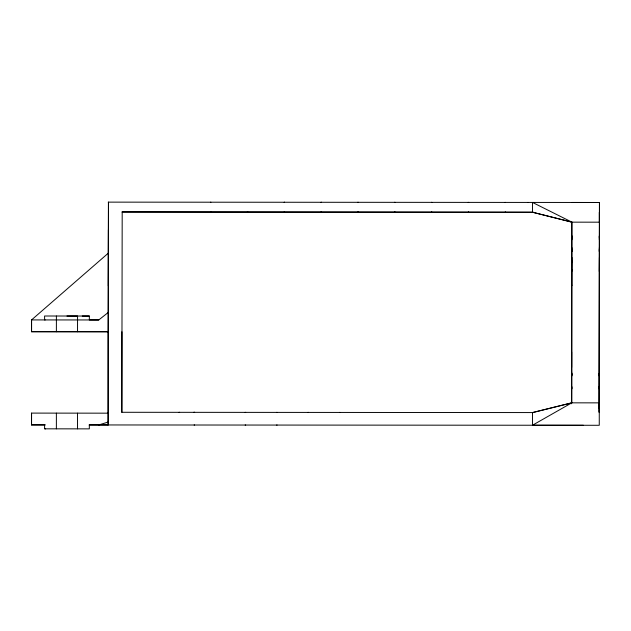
<?xml version="1.0" encoding="UTF-8"?>
<svg xmlns="http://www.w3.org/2000/svg" width="631" height="631" viewBox="0 0 631 631"><rect width="100%" height="100%" fill="white"/><g stroke="black" fill="none" stroke-linecap="round" stroke-linejoin="round"><path stroke-width="0.95" d="M45.211 424.9L31.55 424.892L31.558 413.1L108.13 413.171L108.122 424.947L89.121 424.923M108.122 424.947L108.453 202.133L108.13 331.748L31.558 331.709L31.566 319.917L108.193 253.252M31.55 424.892L31.558 413.1M31.558 331.709L31.574 319.917L45.195 319.933M44.588 424.9L44.588 428.828L89.318 428.867L89.326 424.939L583.391 425.27M56.372 428.835L56.38 413.124M56.38 331.725L56.396 316.013M77.534 428.851L77.526 413.147M66.941 316.021L89.342 316.036L89.342 319.956L98.744 319.964L108.153 312.534M108.075 331.756L108.13 413.171M108.398 229.747L108.327 285.914M533.195 412.571L121.83 412.288L121.901 331.764M571.954 202.456L599.45 202.48L599.261 425.286L532.485 425.239L532.493 412.595L571.725 402.838M571.583 403.761L571.733 222.096M532.485 425.239L571.796 402.838L571.954 222.159L532.493 202.425L532.485 212.221L571.86 222.159L599.45 222.183L599.135 411.649M599.135 408.525L599.45 202.48M571.725 261.408L571.733 260.193L571.733 262.843M571.631 376.155L571.639 371.943M571.725 285.835L571.725 284.999M571.796 271.456L571.899 257.448M571.867 249.253L571.86 251.556L571.867 247.628M571.867 239.772L571.875 235.844L571.875 238.139M571.749 386.353L571.741 389.011L571.741 387.079M571.749 375.997L571.757 373.331L571.757 375.264M599.292 271.48L599.395 257.472M599.347 249.277L599.347 251.58L599.355 247.652M599.355 238.163L599.355 235.868L599.347 239.796M599.253 376.021L599.261 373.355L599.261 375.287M599.253 386.377L599.245 389.035L599.245 387.103M571.67 402.838L599.292 402.862L599.135 412.619M571.654 351.956L571.647 367.423M98.728 424.947L108.075 422.092M532.493 412.595L571.796 402.838M89.326 316.036L82.259 316.028M77.542 331.732L77.558 316.021L44.588 316.005L44.604 319.933L98.744 319.964M210.486 202.235L210.888 202.228M321.36 202.306L320.958 202.314L321.376 202.322M395.006 202.354L394.604 202.362L395.022 202.37M468.652 202.409L468.249 202.417L468.667 202.425M528.242 202.448L528.257 202.464M247.707 212.048L247.305 212.055L247.723 212.063M321.353 212.087L320.95 212.095L321.368 212.103M358.179 212.119L357.777 212.126L358.187 212.134M599.308 212.3L599.324 222.183M31.613 331.709L108.13 331.748M121.83 412.288L122.193 211.961L532.485 212.221L571.954 222.159M194.135 412.343L194.616 412.343L193.591 412.343M245.199 412.366L245.68 412.366M276.615 412.39L277.104 412.39M308.038 412.406L308.527 412.406M339.462 412.429L339.975 412.429M245.672 425.026L245.183 425.026M277.119 425.049L276.607 425.049M194.127 425.01L194.608 425.01M44.919 428.828L45.613 428.828M108.256 202.133L599.316 202.48M121.996 211.961L533.361 212.253M179.046 412.335L179.622 412.335M31.605 424.884L44.919 424.9M571.725 285.488L571.718 269.232M571.631 373.812L571.631 375.248M284.534 202.283L284.131 202.291L284.549 202.299M358.179 202.33L357.777 202.338L358.195 202.346M431.833 202.385L431.43 202.393L431.841 202.401M505.478 202.433L505.076 202.441L505.494 202.448M210.88 212.04L210.478 212.048L210.896 212.055M284.526 212.063L284.131 212.071L284.542 212.079M394.998 212.142L394.596 212.15L395.014 212.158M431.825 212.158L431.423 212.166L431.841 212.174M468.644 212.174L468.249 212.182L468.659 212.19M505.47 212.19L505.068 212.197L505.486 212.205"/></g></svg>
